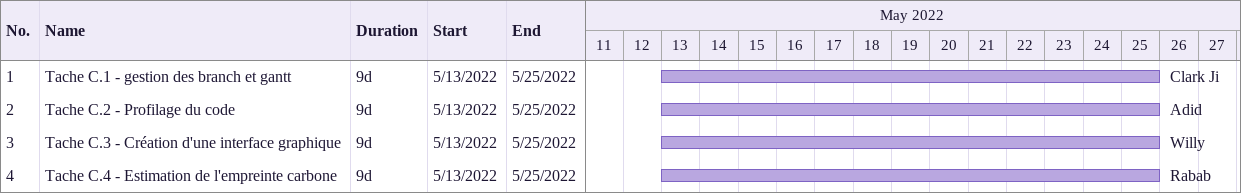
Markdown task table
| ID | Task | Duration | Start | Finish | Resources |
|---|---|---|---|---|---|
| 1 | Tache C.1 - gestion des branch et gantt | 9d | 2022-05-13 | 2022-05-25 | Clark Ji |
| 2 | Tache C.2 - Profilage du code | 9d | 2022-05-13 | 2022-05-25 | Adid |
| 3 | Tache C.3 - Création d'une interface graphique | 9d | 2022-05-13 | 2022-05-25 | Willy |
| 4 | Tache C.4 - Estimation de l'empreinte carbone | 9d | 2022-05-13 | 2022-05-25 | Rabab |
